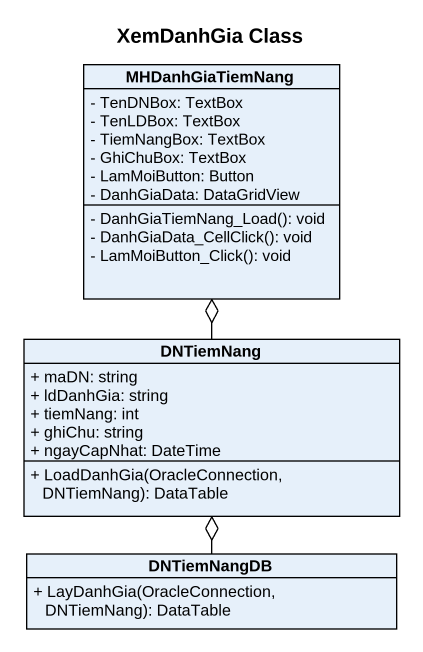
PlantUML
@startuml
title XemDanhGia Class
hide circle
hide empty members
skinparam classAttributeIconSize 0
class MHDanhGiaTiemNang {
  - TenDNBox: TextBox
  - TenLDBox: TextBox
  - TiemNangBox: TextBox
  - GhiChuBox: TextBox
  - LamMoiButton: Button
  - DanhGiaData: DataGridView
  - DanhGiaTiemNang_Load(): void
  - DanhGiaData_CellClick(): void
  - LamMoiButton_Click(): void
}
class DNTiemNang {
  + maDN: string
  + ldDanhGia: string
  + tiemNang: int
  + ghiChu: string
  + ngayCapNhat: DateTime
  + LoadDanhGia(OracleConnection, DNTiemNang): DataTable
}
class DNTiemNangDB {
  + LayDanhGia(OracleConnection, DNTiemNang): DataTable
}
DNTiemNang -up-o MHDanhGiaTiemNang
DNTiemNangDB -up-o DNTiemNang
@enduml
